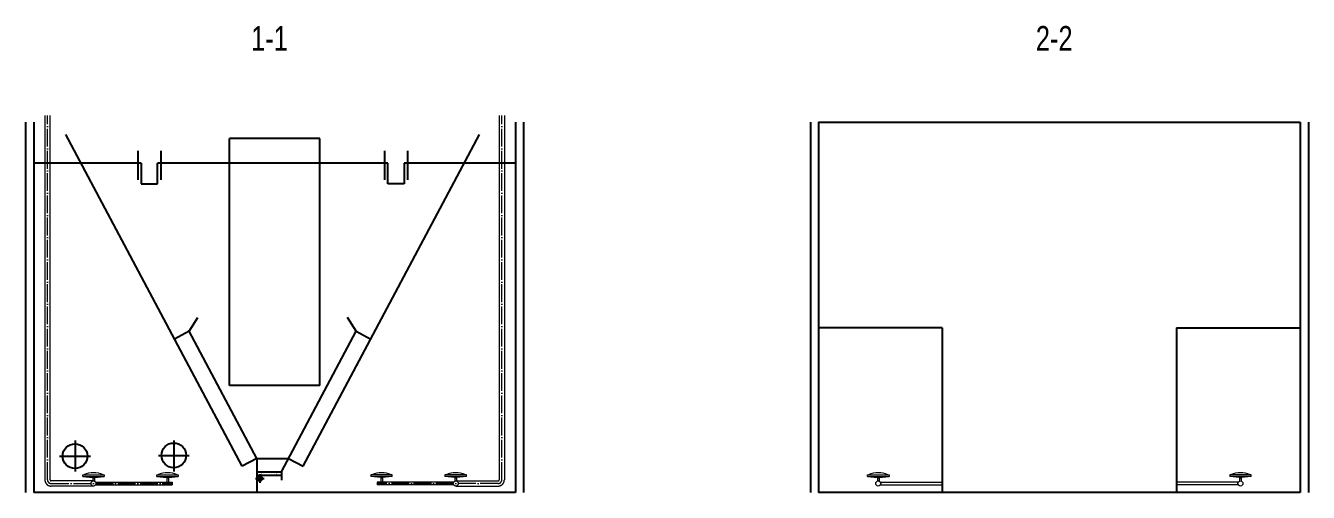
# Model space of a CAD drawing. Extents: x 151310 to 250336, y -70311 to -4848.
# Drawn here: x 213627 to 229212, y -61969 to -56298 of the extents above; entities that cross this region are included whole.
import ezdxf

# ---------------------------------------------------------------- set-up
doc = ezdxf.new("R2010")
doc.units = 0
doc.header["$LTSCALE"] = 300
doc.header["$MEASUREMENT"] = 0
doc.linetypes.add('ACAD_ISO04W100', pattern=[30, 24, -3, 0, -3])
for name, color, linetype in [('1', 7, 'CONTINUOUS'), ('Pipes', 1, 'CONTINUOUS'), ('лотки', 3, 'CONTINUOUS'), ('нерж конструкции', 110, 'CONTINUOUS'), ('Трубы', 1, 'CONTINUOUS')]:
    doc.layers.add(name, color=color, linetype=linetype)
doc.layers.add('воздух', color=140, linetype='CONTINUOUS', lineweight=15)
doc.styles.add('MONARCH', font='monarch', dxfattribs={"width": 0.77})

msp = doc.modelspace()

# ---------------------------------------------------------------- linework, layer by layer
at = {"layer": '1', "ltscale": 0.4}
for p, q in [((213627.3, -57469.4), (213627.3, -61969.4)), ((213727.3, -57469.4), (213727.3, -61969.4)), ((219577.3, -57469.4), (219577.3, -61969.4)), ((219677.3, -57469.4), (219677.3, -61969.4)), ((223162, -57469.4), (223162, -61969.4)), ((223262, -57469.4), (223262, -61969.4)), ((223262, -57469.4), (229112, -57469.4)), ((229112, -57469.4), (229112, -61969.4)), ((229212, -57469.4), (229212, -61969.4)), ((224762, -59969.4), (223262, -59969.4)), ((224762, -59969.4), (224762, -61969.4)), ((227612, -59969.4), (229112, -59969.4)), ((227612, -59969.4), (227612, -61969.4)), ((219577.3, -61969.4), (213727.3, -61969.4)), ((229112, -61969.4), (223262, -61969.4))]:
    msp.add_line(p, q, dxfattribs=at)
at = {"layer": '1', "color": 4, "ltscale": 0.4}
for p, q in [((215030.5, -57969.4), (213727.3, -57969.4)), ((218027.1, -57969.4), (215230.5, -57969.4)), ((219577.3, -57969.4), (218227.1, -57969.4))]:
    msp.add_line(p, q, dxfattribs=at)
at = {"layer": 'Pipes', "ltscale": 0.4}
for centre in [(214227.3, -61528.9), (215427.3, -61519.7)]:
    msp.add_circle(centre, 150, dxfattribs=at)
at = {"layer": 'воздух', "ltscale": 0.4}
for p, q in [((213861.1, -57389.7), (213861.1, -61817.1)), ((213923.1, -57389.7), (213923.1, -61817.1)), ((219381.4, -57389.7), (219381.4, -61817.1)), ((219443.4, -57389.7), (219443.4, -61817.1)), ((214452.3, -61831.1), (213937.1, -61831.1)), ((214322.3, -61775.1), (214582.3, -61775.1)), ((214322.3, -61775.1), (214442.3, -61788.1)), ((214442.3, -61788.1), (214442.3, -61832.8)), ((214442.3, -61788.1), (214462.3, -61788.1)), ((214452.3, -61775.1), (214452.3, -61801.1)), ((214462.3, -61788.1), (214582.3, -61775.1)), ((214462.3, -61788.1), (214462.3, -61832.8)), ((214478.8, -61846.1), (215406.8, -61846.1)), ((215222.3, -61775.1), (215482.3, -61775.1)), ((215222.3, -61775.1), (215342.3, -61788.1)), ((215342.3, -61788.1), (215342.3, -61846.1)), ((215342.3, -61788.1), (215362.3, -61788.1)), ((215352.3, -61775.1), (215352.3, -61801.1)), ((215362.3, -61788.1), (215482.3, -61775.1)), ((215362.3, -61788.1), (215362.3, -61846.1)), ((215406.8, -61846.1), (215406.8, -61878.1)), ((218082.3, -61775.1), (217822.3, -61775.1)), ((217942.3, -61788.1), (217822.3, -61775.1)), ((218825.7, -61846.1), (217897.8, -61846.1)), ((217897.8, -61846.1), (217897.8, -61878.1)), ((217942.3, -61788.1), (217942.3, -61846.1)), ((217962.3, -61788.1), (217942.3, -61788.1)), ((217952.3, -61775.1), (217952.3, -61801.1)), ((218082.3, -61775.1), (217962.3, -61788.1)), ((217962.3, -61788.1), (217962.3, -61846.1)), ((218982.3, -61775.1), (218722.3, -61775.1)), ((218842.3, -61788.1), (218722.3, -61775.1)), ((218842.3, -61788.1), (218842.3, -61832.8)), ((218862.3, -61788.1), (218842.3, -61788.1)), ((218852.3, -61775.1), (218852.3, -61801.1)), ((218852.3, -61831.1), (219367.4, -61831.1)), ((218982.3, -61775.1), (218862.3, -61788.1)), ((218862.3, -61788.1), (218862.3, -61832.8)), ((223857.1, -61775.1), (224117, -61775.1)), ((223857.1, -61775.1), (223977, -61788.1)), ((223977, -61788.1), (223977, -61832.8)), ((223977, -61788.1), (223997, -61788.1)), ((223987, -61775.1), (223987, -61801.1)), ((223997, -61788.1), (224117, -61775.1)), ((223997, -61788.1), (223997, -61832.8)), ((224013.6, -61846.1), (224762, -61846.1)), ((228360.5, -61846.1), (227612, -61846.1)), ((228517, -61775.1), (228257.1, -61775.1)), ((228377, -61788.1), (228257.1, -61775.1)), ((228377, -61788.1), (228377, -61832.8)), ((228397, -61788.1), (228377, -61788.1)), ((228387, -61775.1), (228387, -61801.1)), ((228517, -61775.1), (228397, -61788.1)), ((228397, -61788.1), (228397, -61832.8)), ((214452.3, -61893.1), (213937.1, -61893.1)), ((214478.8, -61878.1), (215406.8, -61878.1)), ((218825.7, -61878.1), (217897.8, -61878.1)), ((218852.3, -61893.1), (219367.4, -61893.1)), ((224013.6, -61878.1), (224762, -61878.1)), ((228360.5, -61878.1), (227612, -61878.1))]:
    msp.add_line(p, q, dxfattribs=at)
at = {"layer": 'воздух', "linetype": 'ACAD_ISO04W100', "ltscale": 0.03}
for p, q in [((213892.1, -61817.1), (213892.1, -57389.7)), ((219412.4, -61817.1), (219412.4, -57389.7)), ((213937.1, -61862.1), (215406.8, -61862.1)), ((219367.4, -61862.1), (217897.8, -61862.1))]:
    msp.add_line(p, q, dxfattribs=at)
at = {"layer": 'воздух', "ltscale": 0.4}
for points in [[(214322.3, -61775.1), (214322.3, -61756), (214582.3, -61756), (214582.3, -61775.1)], [(215222.3, -61775.1), (215222.3, -61756), (215482.3, -61756), (215482.3, -61775.1)], [(218082.3, -61775.1), (218082.3, -61756), (217822.3, -61756), (217822.3, -61775.1)], [(218982.3, -61775.1), (218982.3, -61756), (218722.3, -61756), (218722.3, -61775.1)], [(223857.1, -61775.1), (223857.1, -61756), (224117, -61756), (224117, -61775.1)], [(228517, -61775.1), (228517, -61756), (228257.1, -61756), (228257.1, -61775.1)]]:
    msp.add_lwpolyline(points, dxfattribs=at)
for centre in [(214452.3, -61862.1), (218852.3, -61862.1), (223987, -61862.1), (228387, -61862.1)]:
    msp.add_circle(centre, 31, dxfattribs=at)
at = {"layer": 'воздух', "linetype": 'ACAD_ISO04W100', "ltscale": 0.03}
for centre, radius, start, end in [((213937.1, -61817.1), 76, 180, 270), ((213937.1, -61817.1), 45, 180, 270), ((213937.1, -61817.1), 14, 180, 270), ((219367.4, -61817.1), 45, 270, 0), ((219367.4, -61817.1), 76, 270, 0), ((219367.4, -61817.1), 14, 270, 0)]:
    msp.add_arc(centre, radius, start, end, dxfattribs=at)
at = {"layer": 'воздух', "ltscale": 0.4}
for centre in [(214451.9, -62026.8), (215351.9, -62026.8), (217952.6, -62026.8), (218852.6, -62026.8), (223986.7, -62026.8), (228387.4, -62026.8)]:
    msp.add_arc(centre, 295.1, 66.59171, 113.40829, dxfattribs=at)
at = {"layer": 'лотки', "ltscale": 0.4}
for p, q in [((214990.5, -57819.4), (214990.5, -58169.4)), ((215030.5, -57969.4), (215030.5, -58219.4)), ((215230.5, -58219.4), (215230.5, -57969.4)), ((215270.5, -57819.4), (215270.5, -58169.4)), ((217987.1, -57819.4), (217987.1, -58169.4)), ((218027.1, -58219.4), (218027.1, -57969.4)), ((218227.1, -57969.4), (218227.1, -58219.4)), ((218267.1, -57819.4), (218267.1, -58169.4)), ((215030.5, -58219.4), (215230.5, -58219.4)), ((218227.1, -58219.4), (218027.1, -58219.4))]:
    msp.add_line(p, q, dxfattribs=at)
at = {"layer": 'нерж конструкции', "ltscale": 0.4}
for p, q in [((216259.2, -61651.6), (214115.3, -57619.4)), ((216998.4, -61651.6), (219142.4, -57619.4)), ((216102.3, -60669.4), (216102.3, -57669.4)), ((217202.3, -57669.4), (216102.3, -57669.4)), ((217202.3, -60669.4), (217202.3, -57669.4)), ((215614.3, -60012.5), (215720.2, -59842.9)), ((217643.4, -60012.5), (217537.4, -59842.9)), ((215614.3, -60012.5), (215437.7, -60106.4)), ((216435.8, -61557.7), (215614.3, -60012.5)), ((216735.8, -61719.4), (217643.4, -60012.5)), ((217643.4, -60012.5), (217820, -60106.4)), ((217202.3, -60669.4), (216102.3, -60669.4)), ((216435.8, -61557.7), (216259.2, -61651.6)), ((216435.8, -61557.7), (216435.8, -61969.4)), ((216435.8, -61557.7), (216821.8, -61557.7)), ((216821.8, -61557.7), (216998.4, -61651.6)), ((216418.7, -61801.6), (216526, -61801.6)), ((216435.8, -61719.4), (216495.8, -61719.4)), ((216435.8, -61719.4), (216735.8, -61719.4)), ((216435.8, -61759.4), (216735.8, -61759.4)), ((216472.4, -61748), (216472.4, -61855.3)), ((216735.8, -61719.4), (216735.8, -61819.4))]:
    msp.add_line(p, q, dxfattribs=at)
at = {"layer": 'нерж конструкции', "ltscale": 0.4, "const_width": 5}
for points in [[(216435.8, -61719.4), (216495.8, -61719.4), (216495.8, -61759.4), (216435.8, -61759.4), (216435.8, -61719.4)], [(216675.8, -61719.4), (216735.8, -61719.4), (216735.8, -61759.4), (216675.8, -61759.4), (216675.8, -61719.4)]]:
    msp.add_lwpolyline(points, dxfattribs=at)
at = {"layer": 'нерж конструкции', "ltscale": 0.4}
msp.add_circle((216472.4, -61801.6), 30, dxfattribs=at)
at = {"layer": 'Трубы', "ltscale": 0.4}
for p, q in [((214227.3, -61341.2), (214227.3, -61716.7)), ((215427.3, -61341.2), (215427.3, -61716.7)), ((214039.5, -61528.9), (214415, -61528.9)), ((215239.5, -61519.7), (215615, -61519.7))]:
    msp.add_line(p, q, dxfattribs=at)

# ---------------------------------------------------------------- texts
at = {"layer": '1', "ltscale": 0.4, "char_height": 300, "attachment_point": 7, "style": 'MONARCH'}
for s, insert in [('1-1', (216366.5, -56602)), ('2-2', (225901.2, -56602))]:
    msp.add_mtext_dynamic_manual_height_columns(s, width=384.341, gutter_width=825, heights=[0], dxfattribs=dict(at, insert=insert))

doc.saveas('drawing.dxf')
